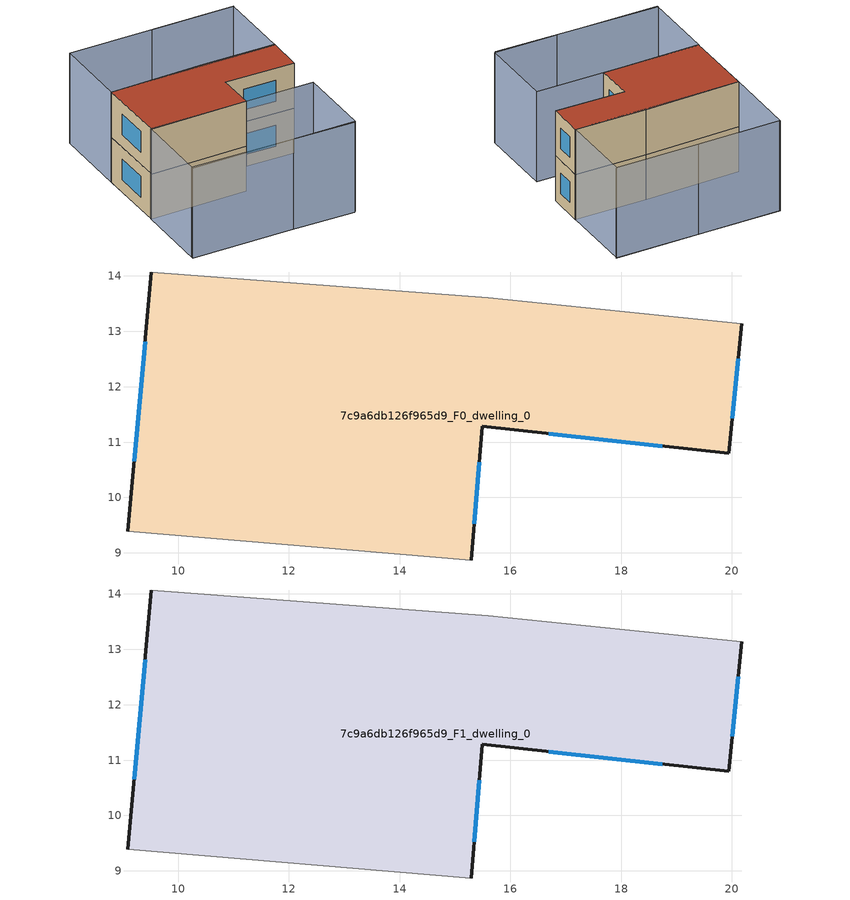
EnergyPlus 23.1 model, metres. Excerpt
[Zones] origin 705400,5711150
7c9a6db126f965d9_F0_dwelling_0
 floor ground (EU_floor_Construction): 20.18,13.13 19.94,10.8 15.49,11.29 15.29,8.87 9.09,9.39 9.52,14.07 15.6,13.61 z0
 wall outside (EU_wall_Construction): 9.52,14.07 9.09,9.39 / 15.29,8.87 15.49,11.29 19.94,10.8 20.18,13.13 z0:3
 wall adiabatic (EU_wall_Construction): 9.09,9.39 15.29,8.87 / 20.18,13.13 15.6,13.61 9.52,14.07 z0:3
 window (EU_Window_Construction): 9.4,12.81 9.2,10.65 / 20,11.43 20.11,12.5 / 16.69,11.15 18.74,10.93 / 15.35,9.52 15.44,10.63 z0.81:2.19
7c9a6db126f965d9_F1_dwelling_0
 floor to 7c9a6db126f965d9_F0_dwelling_0 (EU_floor_Construction): 20.18,13.13 19.94,10.8 15.49,11.29 15.29,8.87 9.09,9.39 9.52,14.07 15.6,13.61 z3
 wall outside (EU_wall_Construction): 9.52,14.07 9.09,9.39 / 15.29,8.87 15.49,11.29 19.94,10.8 20.18,13.13 z3:6
 wall adiabatic (EU_wall_Construction): 9.09,9.39 15.29,8.87 / 20.18,13.13 15.6,13.61 9.52,14.07 z3:6
 window (EU_Window_Construction): 9.4,12.81 9.2,10.65 / 20,11.43 20.11,12.5 / 16.69,11.15 18.74,10.93 / 15.35,9.52 15.44,10.63 z3.81:5.19
 roof outside (EU_roof_Construction): 19.94,10.8 20.18,13.13 15.6,13.61 9.52,14.07 9.09,9.39 15.29,8.87 15.49,11.29 z6
shading: 20.64,17.96 10.04,18.94 / 8.62,4.64 19.09,3.49 / 9.08,9.46 19.65,8.46 / 19.65,8.46 19.19,3.54 / 19.19,3.54 8.61,4.54 / 8.61,4.54 9.08,9.46 / 9.97,18.94 20.62,17.96 / 20.62,17.96 20.17,13.09 / 20.17,13.09 9.52,14.07 / 9.52,14.07 9.97,18.94 z0:6
[Building]
EU S2 Campaign: North Axis=0; Terrain=City; Solar Distribution=FullExterior
[Site:Location]
London: Latitude=51.5; Longitude=-0.5; Time Zone=0; Elevation=25
[SizingPeriod:WeatherFileDays]
AnnualSizingPeriod: Begin Month=1; Begin Day of Month=1; End Month=12; End Day of Month=31; Day of Week for Start Day=Monday; Use Weather File Daylight Saving Period=No; Use Weather File Rain and Snow Indicators=No
[MATERIAL]
EU_InternalMass_Material: Roughness=MediumRough; Thickness=0.1; Conductivity=1; Density=1800; Specific Heat=900; Thermal Absorptance=0.9; Solar Absorptance=0.7; Visible Absorptance=0.7
[MATERIAL:NOMASS] Roughness=MediumRough; Thermal Absorptance=0.9; Solar Absorptance=0.7; Visible Absorptance=0.7
Name | Thermal Resistance
EU_wall_NoMass | 0.555556
EU_roof_NoMass | 0.510204
EU_floor_NoMass | 1.68919
[WINDOWMATERIAL:SIMPLEGLAZINGSYSTEM]
EU_Window_SimpleGlazing: UFactor=3.96; Solar Heat Gain Coefficient=0.85; Visible Transmittance=0.85
[CONSTRUCTION]
EU_wall_Construction: EU_wall_NoMass
EU_roof_Construction: EU_roof_NoMass
EU_floor_Construction: EU_floor_NoMass
EU_Window_Construction: EU_Window_SimpleGlazing
EU_InternalMass_Construction: EU_InternalMass_Material
[ZONE] Type=1; Multiplier=1; Ceiling Height=autocalculate; Volume=119.434; Floor Area=autocalculate; Part of Total Floor Area=Yes
7c9a6db126f965d9_F0_dwelling_0; 7c9a6db126f965d9_F1_dwelling_0
[INTERNALMASS] Construction=EU_InternalMass_Construction; Surface Area=39.8114
Name | Zone or ZoneList
7c9a6db126f965d9_F0_dwelling_0_EU_InternalMass | 7c9a6db126f965d9_F0_dwelling_0
7c9a6db126f965d9_F1_dwelling_0_EU_InternalMass | 7c9a6db126f965d9_F1_dwelling_0
[OTHEREQUIPMENT] Fuel Type=Electricity; Design Level Calculation Method=Watts/Area; Power per Zone Floor Area=1; Fraction Latent=0; Fraction Radiant=0; Fraction Lost=0; Carbon Dioxide Generation Rate=0; EndUse Subcategory=EU_Step8_InternalGains
Name | Zone or ZoneList or Space or SpaceList | Schedule
EU_Step8_InternalGain_7c9a6db126f965d9_F0_dwelling_0_f000 | 7c9a6db126f965d9_F0_dwelling_0 | EU_Step8_GainSchedule_7c9a6db126f965d9_F0_dwelling_0_f000
EU_Step8_InternalGain_7c9a6db126f965d9_F1_dwelling_0_f000 | 7c9a6db126f965d9_F1_dwelling_0 | EU_Step8_GainSchedule_7c9a6db126f965d9_F1_dwelling_0_f000
[ZONEVENTILATION:DESIGNFLOWRATE] Schedule=EU_AlwaysOn; Design Flow Rate Calculation Method=AirChanges/Hour; Air Changes per Hour=0.48; Ventilation Type=Natural; Fan Pressure Rise=0; Fan Total Efficiency=1; Constant Term Coefficient=1; Temperature Term Coefficient=0; Velocity Term Coefficient=0; Velocity Squared Term Coefficient=0; Minimum Indoor Temperature=-100; Maximum Indoor Temperature=100; Delta Temperature=-100; Minimum Outdoor Temperature=-100; Maximum Outdoor Temperature=100; Maximum Wind Speed=40
Name | Zone or ZoneList or Space or SpaceList
EU_ConstantAir_7c9a6db126f965d9_F0_dwelling_0 | 7c9a6db126f965d9_F0_dwelling_0
EU_ConstantAir_7c9a6db126f965d9_F1_dwelling_0 | 7c9a6db126f965d9_F1_dwelling_0
[HVACTEMPLATE:THERMOSTAT] Constant Heating Setpoint=20; Constant Cooling Setpoint=50
EU_HeatOnly_7c9a6db126f965d9_F0_dwelling_0; EU_HeatOnly_7c9a6db126f965d9_F1_dwelling_0
[HVACTEMPLATE:ZONE:IDEALLOADSAIRSYSTEM] System Availability Schedule=EU_AlwaysOn; Maximum Heating Supply Air Temperature=50; Minimum Cooling Supply Air Temperature=13; Maximum Heating Supply Air Humidity Ratio=0.0156; Minimum Cooling Supply Air Humidity Ratio=0.0077; Heating Limit=NoLimit; Cooling Limit=NoLimit; Heating Availability Schedule=EU_AlwaysOn; Cooling Availability Schedule=EU_CoolingOff; Dehumidification Control Type=ConstantSensibleHeatRatio; Cooling Sensible Heat Ratio=0.7; Dehumidification Setpoint=60; Humidification Control Type=None; Humidification Setpoint=30; Outdoor Air Method=None; Outdoor Air Flow Rate per Person=0.00944; Outdoor Air Flow Rate per Zone Floor Area=0; Outdoor Air Flow Rate per Zone=0; Demand Controlled Ventilation Type=None; Outdoor Air Economizer Type=NoEconomizer; Heat Recovery Type=None; Sensible Heat Recovery Effectiveness=0.7; Latent Heat Recovery Effectiveness=0.65
Name | Template Thermostat
7c9a6db126f965d9_F0_dwelling_0 | EU_HeatOnly_7c9a6db126f965d9_F0_dwelling_0
7c9a6db126f965d9_F1_dwelling_0 | EU_HeatOnly_7c9a6db126f965d9_F1_dwelling_0
[SIZING:ZONE] Zone Cooling Design Supply Air Temperature Input Method=SupplyAirTemperature; Zone Cooling Design Supply Air Temperature=13; Zone Heating Design Supply Air Temperature Input Method=SupplyAirTemperature; Zone Heating Design Supply Air Temperature=50; Zone Cooling Design Supply Air Humidity Ratio=0.008; Zone Heating Design Supply Air Humidity Ratio=0.008; Cooling Design Air Flow Method=DesignDay; Cooling Design Air Flow Rate=0; Cooling Minimum Air Flow per Zone Floor Area=0.000762; Cooling Minimum Air Flow=0; Cooling Minimum Air Flow Fraction=0.2; Heating Design Air Flow Method=DesignDay; Heating Design Air Flow Rate=0; Heating Maximum Air Flow per Zone Floor Area=0.002032; Heating Maximum Air Flow=0.141576; Heating Maximum Air Flow Fraction=0.3; Account for Dedicated Outdoor Air System=No; Dedicated Outdoor Air System Control Strategy=NeutralSupplyAir; Dedicated Outdoor Air Low Setpoint Temperature for Design=autosize; Dedicated Outdoor Air High Setpoint Temperature for Design=autosize; Zone Load Sizing Method=Sensible Load Only No Latent Load; Zone Latent Cooling Design Supply Air Humidity Ratio Input Method=HumidityRatioDifference; Zone Cooling Design Supply Air Humidity Ratio Difference=0.005; Zone Latent Heating Design Supply Air Humidity Ratio Input Method=HumidityRatioDifference; Zone Humidification Design Supply Air Humidity Ratio Difference=0.005
7c9a6db126f965d9_F0_dwelling_0; 7c9a6db126f965d9_F1_dwelling_0
[SCHEDULE:CONSTANT]
Name | Hourly Value
EU_AlwaysOn | 1
EU_CoolingOff | 0
[SCHEDULE:FILE] Column Number=1; Rows to Skip at Top=0; Number of Hours of Data=8760; Column Separator=Comma; Interpolate to Timestep=No; Minutes per Item=60; Adjust Schedule for Daylight Savings=Yes
Name | File
EU_Step8_GainSchedule_7c9a6db126f965d9_F0_dwelling_0_f000 | ../../schedules/7c9a6db126f965d9/7c9a6db126f965d9_F0_dwelling_0_f000_gain.csv
EU_Step8_GainSchedule_7c9a6db126f965d9_F1_dwelling_0_f000 | ../../schedules/7c9a6db126f965d9/7c9a6db126f965d9_F1_dwelling_0_f000_gain.csv
